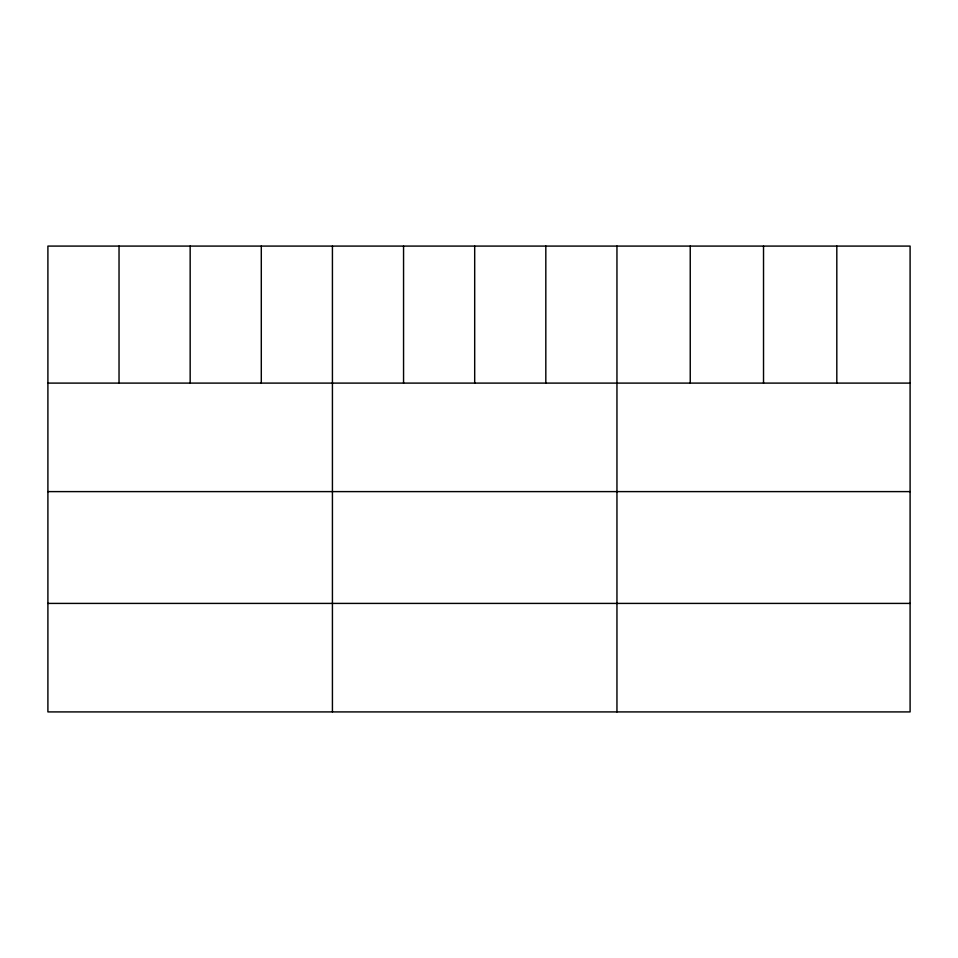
<?xml version="1.0" encoding="UTF-8"?>
<svg xmlns="http://www.w3.org/2000/svg" width="958" height="958" viewBox="0 0 958 958"><rect width="100%" height="100%" fill="white"/><g stroke="black" fill="none" stroke-linecap="round" stroke-linejoin="round"><path stroke-width="1.44" d="M910.1 383.104L910.1 711.914L47.9 711.914L47.9 246.086L910.1 246.086L910.1 383.104L47.9 383.104M47.9 491.61L910.1 491.61M47.9 603.408L910.1 603.408M836.813 246.086L836.813 383.104M763.526 246.086L763.526 383.104M690.239 246.086L690.239 383.104M616.952 246.086L616.952 711.914M545.821 246.086L545.821 383.104M474.689 246.086L474.689 383.104M403.558 246.086L403.558 383.104M332.426 246.086L332.426 711.914M261.294 246.086L261.294 383.104M190.163 246.086L190.163 383.104M119.032 246.086L119.032 383.104"/></g></svg>
